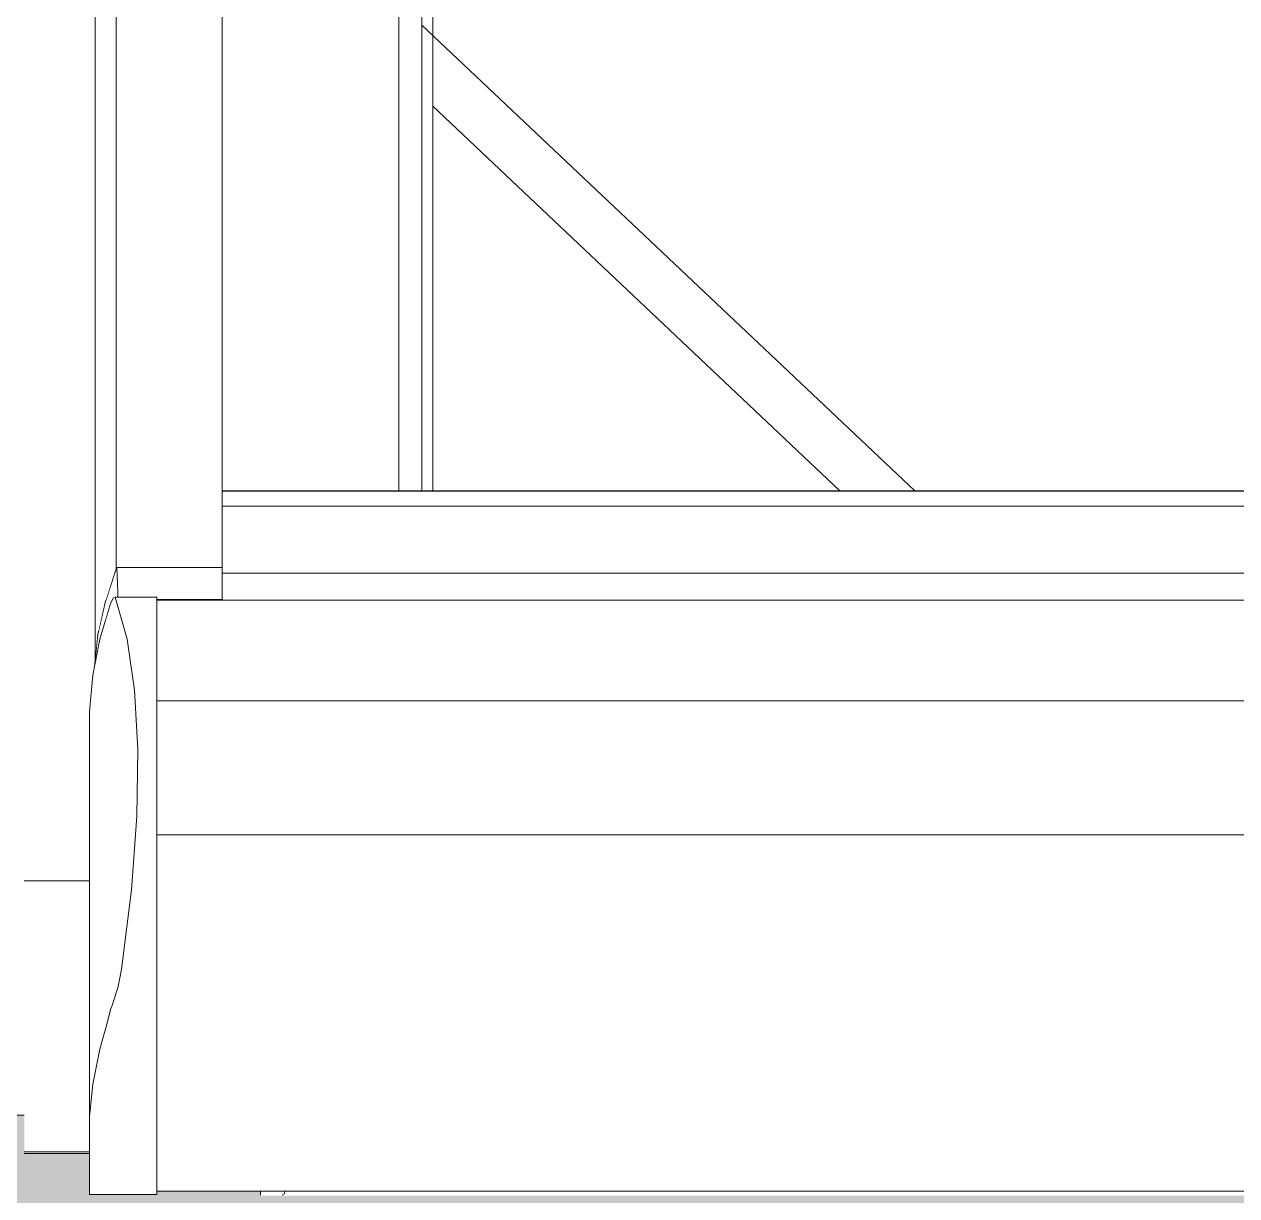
# Model space of a CAD drawing. Header units: metres. Extents: x -3 to 171, y -23 to 41.
# Drawn here: x 1.9145 to 2.3748, y -3.8293 to -3.3846 of the extents above; entities that cross this region are included whole.
import ezdxf

# ---------------------------------------------------------------- set-up
doc = ezdxf.new("R2010")
doc.units = ezdxf.units.M
doc.header["$MEASUREMENT"] = 0
doc.linetypes.add('Punkt 1_1', pattern=[0.075, 0.025, -0.05])
doc.linetypes.add('Wipeout_Contour', pattern=[1, 0, -1])
for name, color, linetype in [('6._Dach PP STG1_1_325 Dachfenster', 7, 'Continuous'), ('6._Dach PP STG1_1_330 Dachaufbau', 7, 'Continuous'), ('6._Dach PP STG1_1_950 Polierplan Bemaßung', 7, 'Continuous')]:
    doc.layers.add(name, color=color, linetype=linetype)

msp = doc.modelspace()

# ---------------------------------------------------------------- hatches: boundary and pattern name
at = {"layer": '6._Dach PP STG1_1_330 Dachaufbau', "linetype": 'Continuous', "lineweight": 0, "true_color": 0x000000}
h = msp.add_hatch(color=18, dxfattribs=at)
h.paths.add_polyline_path([(3.445, -0.4), (3.755, -0.4), (3.755, 0.07), (2.8, 0.07), (2.8, -0.77152), (1.05, -0.77152), (1.05, 0.07), (-0.00106, 0.07), (0.01606, -4.6), (6.325, -4.6), (6.325, -0.82361), (3.445, -0.82361)])
h.paths.add_polyline_path([(3.805, -2.1975), (5.505, -2.1975), (5.505, -3.79873), (3.805, -3.79873)], flags=0)
h.paths.add_polyline_path([(1.075, -3.79873), (1.075, -2.1975), (2.775, -2.1975), (2.775, -3.79873)], flags=0)

# ---------------------------------------------------------------- linework, layer by layer
at = {"layer": '6._Dach PP STG1_1_330 Dachaufbau', "color": 7, "linetype": 'Continuous', "lineweight": 18, "ltscale": 1000, "flags": 128}
msp.add_lwpolyline([(1.075, -3.79873), (2.775, -3.79873)], dxfattribs=at)
at = {"layer": '6._Dach PP STG1_1_950 Polierplan Bemaßung', "color": 3, "linetype": 'Punkt 1_1', "lineweight": 0, "ltscale": 1000}
msp.add_line((0.45161, -3.79873), (22.9775, -3.79873), dxfattribs=at)

# ---------------------------------------------------------------- next in the draw order: wipeouts: each hides what was drawn before it
at = {"color": 254, "linetype": 'Wipeout_Contour', "lineweight": 0, "ltscale": 15.797719}
msp.add_wipeout([(2.06215, -3.05656), (2.06215, -3.56164), (2.06495, -3.56164), (2.06495, -3.05769)], dxfattribs=at).dxf.layer = '6._Dach PP STG1_1_325 Dachfenster'
at = {"color": 254, "linetype": 'Wipeout_Contour', "lineweight": 0, "ltscale": 39.043825}
msp.add_wipeout([(1.91235, -3.0917), (1.91235, -3.62657), (1.91255, -3.62845), (1.91315, -3.63161), (1.91445, -3.64552), (1.91445, -3.66149), (1.91448, -3.70979), (1.92685, -3.70979), (1.92685, -3.0917)], dxfattribs=at).dxf.layer = '6._Dach PP STG1_1_325 Dachfenster'
at = {"color": 254, "linetype": 'Wipeout_Contour', "lineweight": 0, "ltscale": 16.16354}
msp.add_wipeout([(2.00555, -3.37723), (1.98965, -3.37775), (1.98965, -3.56164), (2.00555, -3.56164)], dxfattribs=at).dxf.layer = '6._Dach PP STG1_1_325 Dachfenster'
at = {"color": 254, "linetype": 'Wipeout_Contour', "lineweight": 0, "ltscale": 16.279169}
msp.add_wipeout([(2.05475, -3.56164), (2.05665, -3.56164), (2.05665, -3.37801), (2.05475, -3.37752)], dxfattribs=at).dxf.layer = '6._Dach PP STG1_1_325 Dachfenster'
at = {"color": 254, "linetype": 'Wipeout_Contour', "lineweight": 0, "ltscale": 16.264984}
msp.add_wipeout([(2.04395, -3.56164), (2.04475, -3.56164), (2.04475, -3.38395), (2.04395, -3.38423)], dxfattribs=at).dxf.layer = '6._Dach PP STG1_1_325 Dachfenster'
at = {"color": 254, "linetype": 'Wipeout_Contour', "lineweight": 0, "ltscale": 16.741691}
msp.add_wipeout([(1.96485, -3.68525), (1.95724, -3.68525), (1.95516, -3.71311), (1.96485, -3.71311)], dxfattribs=at).dxf.layer = '6._Dach PP STG1_1_325 Dachfenster'
at = {"color": 254, "linetype": 'Wipeout_Contour', "lineweight": 0, "ltscale": 17.195673}
msp.add_wipeout([(1.91449, -3.81258), (1.91449, -3.81329), (1.92685, -3.81329), (1.92685, -3.81258)], dxfattribs=at).dxf.layer = '6._Dach PP STG1_1_325 Dachfenster'
at = {"color": 254, "linetype": 'Wipeout_Contour', "lineweight": 0, "ltscale": 17.296832}
msp.add_wipeout([(1.93923, -3.82144), (1.93922, -3.82879), (1.96485, -3.82879), (1.96485, -3.82144)], dxfattribs=at).dxf.layer = '6._Dach PP STG1_1_325 Dachfenster'
at = {"color": 254, "linetype": 'Wipeout_Contour', "lineweight": 0, "ltscale": 41.915397}
msp.add_wipeout([(2.00415, -3.82929), (2.72955, -3.82929), (2.72125, -3.82907), (2.72045, -3.82858), (2.72024, -3.82759), (2.01346, -3.82759), (2.01325, -3.82858), (2.01245, -3.82907), (2.00415, -3.82907)], dxfattribs=at).dxf.layer = '6._Dach PP STG1_1_325 Dachfenster'

# ---------------------------------------------------------------- next in the draw order: linework, layer by layer
at = {"layer": '6._Dach PP STG1_1_325 Dachfenster', "color": 7, "linetype": 'Continuous', "lineweight": 13, "ltscale": 1000, "flags": 128}
msp.add_lwpolyline([(1.93922, -3.82667), (1.93922, -3.82879)], dxfattribs=at)

# ---------------------------------------------------------------- next in the draw order: wipeouts: each hides what was drawn before it
at = {"color": 254, "linetype": 'Wipeout_Contour', "lineweight": 0, "ltscale": 15.788814}
msp.add_wipeout([(2.05905, -3.05649), (2.05905, -3.56164), (2.06215, -3.56164), (2.06215, -3.05656)], dxfattribs=at).dxf.layer = '6._Dach PP STG1_1_325 Dachfenster'
at = {"color": 254, "linetype": 'Wipeout_Contour', "lineweight": 0, "ltscale": 21.975876}
msp.add_wipeout([(2.06495, -3.56164), (2.06545, -3.56164), (2.06545, -3.0818), (2.06535, -3.05967), (2.06545, -3.05854), (2.06495, -3.05769)], dxfattribs=at).dxf.layer = '6._Dach PP STG1_1_325 Dachfenster'
at = {"color": 254, "linetype": 'Wipeout_Contour', "lineweight": 0, "ltscale": 16.26328}
msp.add_wipeout([(2.04315, -3.56164), (2.04395, -3.56164), (2.04395, -3.38423), (2.04315, -3.38402)], dxfattribs=at).dxf.layer = '6._Dach PP STG1_1_325 Dachfenster'
at = {"color": 254, "linetype": 'Wipeout_Contour', "lineweight": 0, "ltscale": 21.259996}
msp.add_wipeout([(1.91448, -3.70979), (1.91449, -3.73517), (1.91449, -3.81258), (1.92685, -3.81258), (1.92685, -3.70979)], dxfattribs=at).dxf.layer = '6._Dach PP STG1_1_325 Dachfenster'
at = {"color": 254, "linetype": 'Wipeout_Contour', "lineweight": 0, "ltscale": 16.806059}
msp.add_wipeout([(1.95516, -3.71311), (1.95142, -3.74323), (1.96485, -3.74323), (1.96485, -3.71311)], dxfattribs=at).dxf.layer = '6._Dach PP STG1_1_325 Dachfenster'
at = {"color": 254, "linetype": 'Wipeout_Contour', "lineweight": 0, "ltscale": 21.726571}
msp.add_wipeout([(2.00415, -3.82907), (2.01245, -3.82907), (2.01325, -3.82858), (2.01346, -3.82759), (2.00415, -3.82759)], dxfattribs=at).dxf.layer = '6._Dach PP STG1_1_325 Dachfenster'

# ---------------------------------------------------------------- next in the draw order: wipeouts: each hides what was drawn before it
at = {"color": 254, "linetype": 'Wipeout_Contour', "lineweight": 0, "ltscale": 37.40289}
msp.add_wipeout([(1.92685, -3.0917), (1.92685, -3.70979), (1.93923, -3.70979), (1.93925, -3.66149), (1.93925, -3.64552), (1.94055, -3.63161), (1.94115, -3.62846), (1.94135, -3.62657), (1.94135, -3.0917)], dxfattribs=at).dxf.layer = '6._Dach PP STG1_1_325 Dachfenster'
at = {"color": 254, "linetype": 'Wipeout_Contour', "lineweight": 0, "ltscale": 16.280283}
msp.add_wipeout([(2.04115, -3.56164), (2.04315, -3.56164), (2.04315, -3.38402), (2.04115, -3.37886)], dxfattribs=at).dxf.layer = '6._Dach PP STG1_1_325 Dachfenster'
at = {"color": 254, "linetype": 'Wipeout_Contour', "lineweight": 0, "ltscale": 17.827832}
msp.add_wipeout([(1.96485, -3.69232), (1.96485, -3.71403), (2.76885, -3.71403), (2.76885, -3.69232)], dxfattribs=at).dxf.layer = '6._Dach PP STG1_1_325 Dachfenster'
at = {"color": 254, "linetype": 'Wipeout_Contour', "lineweight": 0, "ltscale": 17.217824}
msp.add_wipeout([(1.93922, -3.81258), (1.92685, -3.81258), (1.92685, -3.81329), (1.93922, -3.81329)], dxfattribs=at).dxf.layer = '6._Dach PP STG1_1_325 Dachfenster'

# ---------------------------------------------------------------- next in the draw order: wipeouts: each hides what was drawn before it
at = {"color": 254, "linetype": 'Wipeout_Contour', "lineweight": 0, "ltscale": 16.230082}
msp.add_wipeout([(2.02175, -3.56164), (2.03935, -3.56164), (2.03935, -3.3778), (2.02175, -3.37723)], dxfattribs=at).dxf.layer = '6._Dach PP STG1_1_325 Dachfenster'
at = {"color": 254, "linetype": 'Wipeout_Contour', "lineweight": 0, "ltscale": 16.283046}
msp.add_wipeout([(2.04475, -3.56164), (2.04605, -3.56164), (2.04605, -3.37879), (2.04475, -3.38395)], dxfattribs=at).dxf.layer = '6._Dach PP STG1_1_325 Dachfenster'
at = {"color": 254, "linetype": 'Wipeout_Contour', "lineweight": 0, "ltscale": 20.814118}
msp.add_wipeout([(1.93923, -3.70979), (1.92685, -3.70979), (1.92685, -3.81258), (1.93922, -3.81258), (1.93922, -3.73517)], dxfattribs=at).dxf.layer = '6._Dach PP STG1_1_325 Dachfenster'

# ---------------------------------------------------------------- next in the draw order: wipeouts: each hides what was drawn before it
at = {"color": 254, "linetype": 'Wipeout_Contour', "lineweight": 0, "ltscale": 16.192954}
msp.add_wipeout([(2.00555, -3.56164), (2.02175, -3.56164), (2.02175, -3.37723), (2.00555, -3.37723)], dxfattribs=at).dxf.layer = '6._Dach PP STG1_1_325 Dachfenster'
at = {"color": 254, "linetype": 'Wipeout_Contour', "lineweight": 0, "ltscale": 16.25159}
msp.add_wipeout([(2.03935, -3.56164), (2.04115, -3.56164), (2.04115, -3.37886), (2.03935, -3.3778)], dxfattribs=at).dxf.layer = '6._Dach PP STG1_1_325 Dachfenster'
at = {"color": 254, "linetype": 'Wipeout_Contour', "lineweight": 0, "ltscale": 16.265277}
msp.add_wipeout([(2.04605, -3.56164), (2.04815, -3.56164), (2.04815, -3.37752), (2.04605, -3.37879)], dxfattribs=at).dxf.layer = '6._Dach PP STG1_1_325 Dachfenster'
at = {"color": 254, "linetype": 'Wipeout_Contour', "lineweight": 0, "ltscale": 21.470145}
msp.add_wipeout([(1.93925, -3.79916), (1.9402, -3.79054), (1.94055, -3.78697), (1.94055, -3.63161), (1.93925, -3.64552)], dxfattribs=at).dxf.layer = '6._Dach PP STG1_1_325 Dachfenster'
at = {"color": 254, "linetype": 'Wipeout_Contour', "lineweight": 0, "ltscale": 17.268464}
msp.add_wipeout([(1.93924, -3.81267), (1.93923, -3.82144), (1.96485, -3.82144), (1.96485, -3.81267)], dxfattribs=at).dxf.layer = '6._Dach PP STG1_1_325 Dachfenster'

# ---------------------------------------------------------------- next in the draw order: wipeouts: each hides what was drawn before it
at = {"color": 254, "linetype": 'Wipeout_Contour', "lineweight": 0, "ltscale": 16.268297}
msp.add_wipeout([(2.04815, -3.37752), (2.04815, -3.56164), (2.05475, -3.56164), (2.05475, -3.37752)], dxfattribs=at).dxf.layer = '6._Dach PP STG1_1_325 Dachfenster'
at = {"color": 254, "linetype": 'Wipeout_Contour', "lineweight": 0, "ltscale": 17.234867}
msp.add_wipeout([(1.93925, -3.80235), (1.93924, -3.81267), (1.96485, -3.81267), (1.96485, -3.80235)], dxfattribs=at).dxf.layer = '6._Dach PP STG1_1_325 Dachfenster'
at = {"color": 254, "linetype": 'Wipeout_Contour', "lineweight": 0, "ltscale": 18.229295}
msp.add_wipeout([(1.96485, -3.82759), (2.76885, -3.82759), (2.76885, -3.82009), (1.96485, -3.82009)], dxfattribs=at).dxf.layer = '6._Dach PP STG1_1_325 Dachfenster'

# ---------------------------------------------------------------- next in the draw order: linework, layer by layer
at = {"layer": '6._Dach PP STG1_1_325 Dachfenster', "color": 7, "linetype": 'Continuous', "lineweight": 13, "ltscale": 1000, "flags": 128}
for points in [[(1.93922, -3.81258), (1.92685, -3.81258), (1.91449, -3.81258)], [(1.93922, -3.81329), (1.92685, -3.81329), (1.91449, -3.81329)], [(1.93922, -3.82879), (1.96485, -3.82879)], [(1.96485, -3.82759), (2.76885, -3.82759)], [(2.00415, -3.82759), (2.00415, -3.82907)], [(2.01245, -3.82907), (2.01325, -3.82858)], [(2.01325, -3.82858), (2.01346, -3.82759)]]:
    msp.add_lwpolyline(points, dxfattribs=at)

# ---------------------------------------------------------------- next in the draw order: wipeouts: each hides what was drawn before it
at = {"color": 254, "linetype": 'Wipeout_Contour', "lineweight": 0, "ltscale": 15.784548}
msp.add_wipeout([(2.05665, -3.05731), (2.05665, -3.56164), (2.05905, -3.56164), (2.05905, -3.05649)], dxfattribs=at).dxf.layer = '6._Dach PP STG1_1_325 Dachfenster'
at = {"color": 254, "linetype": 'Wipeout_Contour', "lineweight": 0, "ltscale": 21.884976}
msp.add_wipeout([(1.93925, -3.79916), (1.93925, -3.80235), (1.96485, -3.80235), (1.96485, -3.79054), (1.9402, -3.79054)], dxfattribs=at).dxf.layer = '6._Dach PP STG1_1_325 Dachfenster'
at = {"color": 254, "linetype": 'Wipeout_Contour', "lineweight": 0, "ltscale": 18.202259}
msp.add_wipeout([(1.96485, -3.82009), (2.76885, -3.82009), (2.76885, -3.8114), (1.96485, -3.8114)], dxfattribs=at).dxf.layer = '6._Dach PP STG1_1_325 Dachfenster'

# ---------------------------------------------------------------- next in the draw order: wipeouts: each hides what was drawn before it
at = {"color": 254, "linetype": 'Wipeout_Contour', "lineweight": 0, "ltscale": 21.791587}
msp.add_wipeout([(1.94055, -3.78697), (1.9402, -3.79054), (1.96485, -3.79054), (1.96485, -3.77738), (1.94247, -3.77738)], dxfattribs=at).dxf.layer = '6._Dach PP STG1_1_325 Dachfenster'
at = {"color": 254, "linetype": 'Wipeout_Contour', "lineweight": 0, "ltscale": 18.170656}
msp.add_wipeout([(1.96485, -3.80114), (1.96485, -3.8114), (2.76885, -3.8114), (2.76885, -3.80114)], dxfattribs=at).dxf.layer = '6._Dach PP STG1_1_325 Dachfenster'

# ---------------------------------------------------------------- next in the draw order: wipeouts: each hides what was drawn before it
at = {"color": 254, "linetype": 'Wipeout_Contour', "lineweight": 0, "ltscale": 21.689044}
msp.add_wipeout([(1.94315, -3.77361), (1.94247, -3.77738), (1.96485, -3.77738), (1.96485, -3.76324), (1.94614, -3.76324)], dxfattribs=at).dxf.layer = '6._Dach PP STG1_1_325 Dachfenster'
at = {"color": 254, "linetype": 'Wipeout_Contour', "lineweight": 0, "ltscale": 18.133981}
msp.add_wipeout([(2.76885, -3.78941), (1.96485, -3.78941), (1.96485, -3.80114), (2.76885, -3.80114)], dxfattribs=at).dxf.layer = '6._Dach PP STG1_1_325 Dachfenster'

# ---------------------------------------------------------------- next in the draw order: wipeouts: each hides what was drawn before it
at = {"color": 254, "linetype": 'Wipeout_Contour', "lineweight": 0, "ltscale": 21.400537}
msp.add_wipeout([(1.94055, -3.63161), (1.94055, -3.78697), (1.94247, -3.77738), (1.94315, -3.77361), (1.94315, -3.61796)], dxfattribs=at).dxf.layer = '6._Dach PP STG1_1_325 Dachfenster'

# ---------------------------------------------------------------- next in the draw order: linework, layer by layer
at = {"layer": '6._Dach PP STG1_1_325 Dachfenster', "color": 7, "linetype": 'Continuous', "lineweight": 13, "ltscale": 1000, "flags": 128}
for points in [[(1.93925, -3.64685), (1.93925, -3.66149)], [(1.93922, -3.73517), (1.93925, -3.66149)], [(1.91448, -3.70979), (1.92685, -3.70979), (1.93923, -3.70979)], [(1.93922, -3.73517), (1.93922, -3.82667)]]:
    msp.add_lwpolyline(points, dxfattribs=at)

# ---------------------------------------------------------------- next in the draw order: wipeouts: each hides what was drawn before it
at = {"color": 254, "linetype": 'Wipeout_Contour', "lineweight": 0, "ltscale": 21.335433}
msp.add_wipeout([(1.94725, -3.60447), (1.94315, -3.61796), (1.94315, -3.77361), (1.94614, -3.76324), (1.94725, -3.75858)], dxfattribs=at).dxf.layer = '6._Dach PP STG1_1_325 Dachfenster'

# ---------------------------------------------------------------- next in the draw order: wipeouts: each hides what was drawn before it
at = {"color": 254, "linetype": 'Wipeout_Contour', "lineweight": 0, "ltscale": 16.412278}
msp.add_wipeout([(1.949, -3.60202), (1.9535, -3.618), (1.96485, -3.618), (1.96485, -3.60202)], dxfattribs=at).dxf.layer = '6._Dach PP STG1_1_325 Dachfenster'
at = {"color": 254, "linetype": 'Wipeout_Contour', "lineweight": 0, "ltscale": 16.871572}
msp.add_wipeout([(1.94115, -3.62846), (1.94245, -3.62164), (1.94245, -3.6162), (1.94115, -3.62845)], dxfattribs=at).dxf.layer = '6._Dach PP STG1_1_325 Dachfenster'

# ---------------------------------------------------------------- next in the draw order: wipeouts: each hides what was drawn before it
at = {"color": 254, "linetype": 'Wipeout_Contour', "lineweight": 0, "ltscale": 50.367524}
msp.add_wipeout([(1.94725, -3.75858), (1.94802, -3.75667), (1.9501, -3.74981), (1.95142, -3.74323), (1.95516, -3.71311), (1.95724, -3.68525), (1.95767, -3.65986), (1.95639, -3.63738), (1.9535, -3.618), (1.949, -3.60202), (1.94836, -3.6023), (1.94725, -3.60447)], dxfattribs=at).dxf.layer = '6._Dach PP STG1_1_325 Dachfenster'
at = {"color": 254, "linetype": 'Wipeout_Contour', "lineweight": 0, "ltscale": 11.777108}
msp.add_wipeout([(1.98965, -3.60294), (1.96485, -3.60294), (1.98965, -3.60322)], dxfattribs=at).dxf.layer = '6._Dach PP STG1_1_325 Dachfenster'

# ---------------------------------------------------------------- next in the draw order: wipeouts: each hides what was drawn before it
at = {"color": 254, "linetype": 'Wipeout_Contour', "lineweight": 0, "ltscale": 21.030943}
msp.add_wipeout([(1.94245, -3.6162), (1.94245, -3.62164), (1.94315, -3.61796), (1.94515, -3.61138), (1.94515, -3.60403)], dxfattribs=at).dxf.layer = '6._Dach PP STG1_1_325 Dachfenster'
at = {"color": 254, "linetype": 'Wipeout_Contour', "lineweight": 0, "ltscale": 16.491652}
msp.add_wipeout([(1.9535, -3.618), (1.95639, -3.63738), (1.96485, -3.63738), (1.96485, -3.618)], dxfattribs=at).dxf.layer = '6._Dach PP STG1_1_325 Dachfenster'
at = {"color": 254, "linetype": 'Wipeout_Contour', "lineweight": 0, "ltscale": 21.291182}
msp.add_wipeout([(1.94725, -3.75858), (1.94614, -3.76324), (1.96485, -3.76324), (1.96485, -3.75667), (1.94802, -3.75667)], dxfattribs=at).dxf.layer = '6._Dach PP STG1_1_325 Dachfenster'

# ---------------------------------------------------------------- next in the draw order: wipeouts: each hides what was drawn before it
at = {"color": 254, "linetype": 'Wipeout_Contour', "lineweight": 0, "ltscale": 20.039729}
msp.add_wipeout([(1.94135, -3.05626), (1.94135, -3.62657), (1.94245, -3.6162), (1.94265, -3.6153), (1.94265, -3.04401)], dxfattribs=at).dxf.layer = '6._Dach PP STG1_1_325 Dachfenster'
at = {"color": 254, "linetype": 'Wipeout_Contour', "lineweight": 0, "ltscale": 24.7645}
msp.add_wipeout([(1.94515, -3.61138), (1.94725, -3.60447), (1.94836, -3.6023), (1.949, -3.60202), (1.94915, -3.59208), (1.94515, -3.60403)], dxfattribs=at).dxf.layer = '6._Dach PP STG1_1_325 Dachfenster'
at = {"color": 254, "linetype": 'Wipeout_Contour', "lineweight": 0, "ltscale": 16.617054}
msp.add_wipeout([(1.95767, -3.65986), (1.96485, -3.65986), (1.96485, -3.63738), (1.95639, -3.63738)], dxfattribs=at).dxf.layer = '6._Dach PP STG1_1_325 Dachfenster'
at = {"color": 254, "linetype": 'Wipeout_Contour', "lineweight": 0, "ltscale": 16.977935}
msp.add_wipeout([(1.9501, -3.74981), (1.94802, -3.75667), (1.96485, -3.75667), (1.96485, -3.74981)], dxfattribs=at).dxf.layer = '6._Dach PP STG1_1_325 Dachfenster'
at = {"color": 254, "linetype": 'Wipeout_Contour', "lineweight": 0, "ltscale": 18.047792}
msp.add_wipeout([(1.96485, -3.76239), (1.96485, -3.77647), (2.76885, -3.77647), (2.76885, -3.76239)], dxfattribs=at).dxf.layer = '6._Dach PP STG1_1_325 Dachfenster'

# ---------------------------------------------------------------- next in the draw order: wipeouts: each hides what was drawn before it
at = {"color": 254, "linetype": 'Wipeout_Contour', "lineweight": 0, "ltscale": 19.962381}
msp.add_wipeout([(1.94265, -3.04401), (1.94265, -3.6153), (1.94515, -3.60403), (1.94535, -3.60344), (1.94535, -3.03184)], dxfattribs=at).dxf.layer = '6._Dach PP STG1_1_325 Dachfenster'
at = {"color": 254, "linetype": 'Wipeout_Contour', "lineweight": 0, "ltscale": 20.945827}
msp.add_wipeout([(1.94915, -3.60202), (1.95005, -3.60202), (1.95005, -3.59999), (1.94969, -3.59082), (1.94915, -3.59208)], dxfattribs=at).dxf.layer = '6._Dach PP STG1_1_325 Dachfenster'
at = {"color": 254, "linetype": 'Wipeout_Contour', "lineweight": 0, "ltscale": 16.742678}
msp.add_wipeout([(1.96485, -3.65986), (1.95767, -3.65986), (1.95724, -3.68525), (1.96485, -3.68525)], dxfattribs=at).dxf.layer = '6._Dach PP STG1_1_325 Dachfenster'
at = {"color": 254, "linetype": 'Wipeout_Contour', "lineweight": 0, "ltscale": 16.975716}
msp.add_wipeout([(1.95142, -3.74323), (1.9501, -3.74981), (1.96485, -3.74981), (1.96485, -3.74323)], dxfattribs=at).dxf.layer = '6._Dach PP STG1_1_325 Dachfenster'
at = {"color": 254, "linetype": 'Wipeout_Contour', "lineweight": 0, "ltscale": 18.013365}
msp.add_wipeout([(2.76885, -3.75631), (1.96485, -3.75631), (1.96485, -3.76239), (2.76885, -3.76239)], dxfattribs=at).dxf.layer = '6._Dach PP STG1_1_325 Dachfenster'
at = {"color": 254, "linetype": 'Wipeout_Contour', "lineweight": 0, "ltscale": 18.092818}
msp.add_wipeout([(1.96485, -3.77647), (1.96485, -3.78941), (2.76885, -3.78941), (2.76885, -3.77647)], dxfattribs=at).dxf.layer = '6._Dach PP STG1_1_325 Dachfenster'

# ---------------------------------------------------------------- next in the draw order: linework, layer by layer
at = {"layer": '6._Dach PP STG1_1_325 Dachfenster', "color": 7, "linetype": 'Continuous', "lineweight": 13, "ltscale": 1000, "flags": 128}
msp.add_lwpolyline([(1.94135, -3.05626), (1.94135, -3.62657)], dxfattribs=at)

# ---------------------------------------------------------------- next in the draw order: wipeouts: each hides what was drawn before it
at = {"color": 254, "linetype": 'Wipeout_Contour', "lineweight": 0, "ltscale": 16.520515}
msp.add_wipeout([(1.94969, -3.59082), (1.95005, -3.59999), (1.98965, -3.59999), (1.98965, -3.59082)], dxfattribs=at).dxf.layer = '6._Dach PP STG1_1_325 Dachfenster'
at = {"color": 254, "linetype": 'Wipeout_Contour', "lineweight": 0, "ltscale": 17.744995}
msp.add_wipeout([(1.96485, -3.69126), (2.76885, -3.69126), (2.76885, -3.66488), (1.96485, -3.66488)], dxfattribs=at).dxf.layer = '6._Dach PP STG1_1_325 Dachfenster'
at = {"color": 254, "linetype": 'Wipeout_Contour', "lineweight": 0, "ltscale": 17.914237}
msp.add_wipeout([(1.96485, -3.71403), (1.96485, -3.7438), (2.76885, -3.7438), (2.76885, -3.71403)], dxfattribs=at).dxf.layer = '6._Dach PP STG1_1_325 Dachfenster'
at = {"color": 254, "linetype": 'Wipeout_Contour', "lineweight": 0, "ltscale": 17.992517}
msp.add_wipeout([(1.96485, -3.75631), (2.76885, -3.75631), (2.76885, -3.74988), (1.96485, -3.74988)], dxfattribs=at).dxf.layer = '6._Dach PP STG1_1_325 Dachfenster'

# ---------------------------------------------------------------- next in the draw order: wipeouts: each hides what was drawn before it
at = {"color": 254, "linetype": 'Wipeout_Contour', "lineweight": 0, "ltscale": 25.213788}
msp.add_wipeout([(1.95005, -3.59999), (1.95005, -3.60202), (1.96485, -3.60202), (1.96485, -3.60294), (1.98965, -3.60294), (1.98965, -3.59999)], dxfattribs=at).dxf.layer = '6._Dach PP STG1_1_325 Dachfenster'
at = {"color": 254, "linetype": 'Wipeout_Contour', "lineweight": 0, "ltscale": 12.926035}
msp.add_wipeout([(2.76885, -3.69211), (1.96485, -3.69211), (2.76885, -3.69232)], dxfattribs=at).dxf.layer = '6._Dach PP STG1_1_325 Dachfenster'
at = {"color": 254, "linetype": 'Wipeout_Contour', "lineweight": 0, "ltscale": 17.97161}
msp.add_wipeout([(1.96485, -3.7438), (1.96485, -3.74988), (2.76885, -3.74988), (2.76885, -3.7438)], dxfattribs=at).dxf.layer = '6._Dach PP STG1_1_325 Dachfenster'

# ---------------------------------------------------------------- next in the draw order: wipeouts: each hides what was drawn before it
at = {"color": 254, "linetype": 'Wipeout_Contour', "lineweight": 0, "ltscale": 19.910128}
msp.add_wipeout([(1.94935, -3.01989), (1.94535, -3.03184), (1.94535, -3.60344), (1.94915, -3.59208), (1.94935, -3.59156)], dxfattribs=at).dxf.layer = '6._Dach PP STG1_1_325 Dachfenster'
at = {"color": 254, "linetype": 'Wipeout_Contour', "lineweight": 0, "ltscale": 17.465297}
msp.add_wipeout([(1.98965, -3.59875), (2.74405, -3.59875), (2.74405, -3.59644), (1.98965, -3.59644)], dxfattribs=at).dxf.layer = '6._Dach PP STG1_1_325 Dachfenster'
at = {"color": 254, "linetype": 'Wipeout_Contour', "lineweight": 0, "ltscale": 17.523156}
msp.add_wipeout([(2.76885, -3.60322), (1.96485, -3.60322), (1.96485, -3.61935), (2.76885, -3.61935)], dxfattribs=at).dxf.layer = '6._Dach PP STG1_1_325 Dachfenster'
at = {"color": 254, "linetype": 'Wipeout_Contour', "lineweight": 0, "ltscale": 17.788031}
msp.add_wipeout([(1.96485, -3.69154), (1.96485, -3.69211), (2.76885, -3.69211), (2.76885, -3.69154)], dxfattribs=at).dxf.layer = '6._Dach PP STG1_1_325 Dachfenster'

# ---------------------------------------------------------------- next in the draw order: linework, layer by layer
at = {"layer": '6._Dach PP STG1_1_325 Dachfenster', "color": 7, "linetype": 'Continuous', "lineweight": 13, "ltscale": 1000, "flags": 128}
for points in [[(1.949, -3.60202), (1.9535, -3.618), (1.95639, -3.63738), (1.95767, -3.65986), (1.95724, -3.68525), (1.95516, -3.71311), (1.95142, -3.74323), (1.9501, -3.74981), (1.94802, -3.75667), (1.94725, -3.75858), (1.94614, -3.76324), (1.94315, -3.77361), (1.94247, -3.77738), (1.94055, -3.78697), (1.9402, -3.79054), (1.93925, -3.79916), (1.93925, -3.80235), (1.93924, -3.81267), (1.93923, -3.82144), (1.93922, -3.82879)], [(1.94836, -3.6023), (1.94725, -3.60447), (1.94315, -3.61796), (1.94055, -3.63161), (1.93925, -3.64552), (1.93925, -3.64685)], [(1.94836, -3.6023), (1.949, -3.60202)], [(1.949, -3.60202), (1.96485, -3.60202)], [(1.96485, -3.69232), (2.76885, -3.69232)]]:
    msp.add_lwpolyline(points, dxfattribs=at)

# ---------------------------------------------------------------- next in the draw order: wipeouts: each hides what was drawn before it
at = {"color": 254, "linetype": 'Wipeout_Contour', "lineweight": 0, "ltscale": 15.599862}
msp.add_wipeout([(1.95115, -3.01893), (1.95115, -3.59082), (1.98795, -3.59082), (1.98795, -3.01893)], dxfattribs=at).dxf.layer = '6._Dach PP STG1_1_325 Dachfenster'
at = {"color": 254, "linetype": 'Wipeout_Contour', "lineweight": 0, "ltscale": 17.458236}
msp.add_wipeout([(1.98965, -3.59644), (2.74405, -3.59644), (2.74405, -3.59448), (1.98965, -3.59448)], dxfattribs=at).dxf.layer = '6._Dach PP STG1_1_325 Dachfenster'
at = {"color": 254, "linetype": 'Wipeout_Contour', "lineweight": 0, "ltscale": 17.480964}
msp.add_wipeout([(1.98965, -3.6015), (1.98965, -3.60322), (2.74405, -3.60322), (2.74405, -3.6015)], dxfattribs=at).dxf.layer = '6._Dach PP STG1_1_325 Dachfenster'
at = {"color": 254, "linetype": 'Wipeout_Contour', "lineweight": 0, "ltscale": 17.585267}
msp.add_wipeout([(1.96485, -3.61935), (1.96485, -3.64056), (2.76885, -3.64056), (2.76885, -3.61935)], dxfattribs=at).dxf.layer = '6._Dach PP STG1_1_325 Dachfenster'

# ---------------------------------------------------------------- next in the draw order: wipeouts: each hides what was drawn before it
at = {"color": 254, "linetype": 'Wipeout_Contour', "lineweight": 0, "ltscale": 20.255405}
msp.add_wipeout([(1.95115, -3.01893), (1.94935, -3.01989), (1.94935, -3.59156), (1.9496, -3.5909), (1.95115, -3.59082)], dxfattribs=at).dxf.layer = '6._Dach PP STG1_1_325 Dachfenster'
at = {"color": 254, "linetype": 'Wipeout_Contour', "lineweight": 0, "ltscale": 15.638245}
msp.add_wipeout([(1.98795, -3.59082), (1.98965, -3.59082), (1.98965, -3.02019), (1.98795, -3.01893)], dxfattribs=at).dxf.layer = '6._Dach PP STG1_1_325 Dachfenster'
at = {"color": 254, "linetype": 'Wipeout_Contour', "lineweight": 0, "ltscale": 17.473694}
msp.add_wipeout([(2.74405, -3.59875), (1.98965, -3.59875), (1.98965, -3.6015), (2.74405, -3.6015)], dxfattribs=at).dxf.layer = '6._Dach PP STG1_1_325 Dachfenster'
at = {"color": 254, "linetype": 'Wipeout_Contour', "lineweight": 0, "ltscale": 17.619641}
msp.add_wipeout([(1.96485, -3.64056), (1.96485, -3.64141), (2.76885, -3.64141), (2.76885, -3.64056)], dxfattribs=at).dxf.layer = '6._Dach PP STG1_1_325 Dachfenster'

# ---------------------------------------------------------------- next in the draw order: linework, layer by layer
at = {"layer": '6._Dach PP STG1_1_325 Dachfenster', "color": 7, "linetype": 'Continuous', "lineweight": 13, "ltscale": 1000, "flags": 128}
for points in [[(1.94935, -3.01989), (1.94935, -3.59156)], [(1.94115, -3.62845), (1.94245, -3.6162), (1.94515, -3.60403), (1.94915, -3.59208), (1.9496, -3.5909)], [(1.94969, -3.59082), (1.95005, -3.59999), (1.95005, -3.60202)], [(1.96485, -3.60294), (1.98965, -3.60294)], [(1.96485, -3.60322), (2.76885, -3.60322)]]:
    msp.add_lwpolyline(points, dxfattribs=at)

# ---------------------------------------------------------------- next in the draw order: wipeouts: each hides what was drawn before it
at = {"color": 254, "linetype": 'Wipeout_Contour', "lineweight": 0, "ltscale": 17.357238}
msp.add_wipeout([(1.98965, -3.56177), (1.98965, -3.56751), (2.74405, -3.56751), (2.74405, -3.56177)], dxfattribs=at).dxf.layer = '6._Dach PP STG1_1_325 Dachfenster'
at = {"color": 254, "linetype": 'Wipeout_Contour', "lineweight": 0, "ltscale": 17.434708}
msp.add_wipeout([(1.98965, -3.5902), (2.74405, -3.5902), (2.74405, -3.58631), (1.98965, -3.58631)], dxfattribs=at).dxf.layer = '6._Dach PP STG1_1_325 Dachfenster'
at = {"color": 254, "linetype": 'Wipeout_Contour', "lineweight": 0, "ltscale": 17.662153}
msp.add_wipeout([(1.96485, -3.64141), (1.96485, -3.66488), (2.76885, -3.66488), (2.76885, -3.64141)], dxfattribs=at).dxf.layer = '6._Dach PP STG1_1_325 Dachfenster'

# ---------------------------------------------------------------- next in the draw order: linework, layer by layer
at = {"layer": '6._Dach PP STG1_1_325 Dachfenster', "color": 7, "linetype": 'Continuous', "lineweight": 13, "ltscale": 1000, "flags": 128}
for points in [[(1.96485, -3.82879), (1.96485, -3.82144), (1.96485, -3.81267), (1.96485, -3.80235), (1.96485, -3.79054), (1.96485, -3.77738), (1.96485, -3.76324), (1.96485, -3.75667), (1.96485, -3.74981), (1.96485, -3.74323), (1.96485, -3.71311), (1.96485, -3.68525), (1.96485, -3.65986), (1.96485, -3.63738), (1.96485, -3.618), (1.96485, -3.60202)], [(1.96485, -3.64141), (2.76885, -3.64141)]]:
    msp.add_lwpolyline(points, dxfattribs=at)

# ---------------------------------------------------------------- next in the draw order: wipeouts: each hides what was drawn before it
at = {"color": 254, "linetype": 'Wipeout_Contour', "lineweight": 0, "ltscale": 12.582942}
msp.add_wipeout([(2.74405, -3.56164), (1.98965, -3.56164), (2.74405, -3.56177)], dxfattribs=at).dxf.layer = '6._Dach PP STG1_1_325 Dachfenster'
at = {"color": 254, "linetype": 'Wipeout_Contour', "lineweight": 0, "ltscale": 17.368727}
msp.add_wipeout([(1.98965, -3.56751), (1.98965, -3.56903), (2.74405, -3.56903), (2.74405, -3.56751)], dxfattribs=at).dxf.layer = '6._Dach PP STG1_1_325 Dachfenster'
at = {"color": 254, "linetype": 'Wipeout_Contour', "lineweight": 0, "ltscale": 17.42218}
msp.add_wipeout([(1.98965, -3.58259), (1.98965, -3.58631), (2.74405, -3.58631), (2.74405, -3.58259)], dxfattribs=at).dxf.layer = '6._Dach PP STG1_1_325 Dachfenster'
at = {"color": 254, "linetype": 'Wipeout_Contour', "lineweight": 0, "ltscale": 17.448365}
msp.add_wipeout([(1.98965, -3.59202), (1.98965, -3.59296), (2.74405, -3.59296), (2.74405, -3.59202)], dxfattribs=at).dxf.layer = '6._Dach PP STG1_1_325 Dachfenster'

# ---------------------------------------------------------------- next in the draw order: linework, layer by layer
at = {"layer": '6._Dach PP STG1_1_325 Dachfenster', "color": 7, "linetype": 'Continuous', "lineweight": 13, "ltscale": 1000, "flags": 128}
msp.add_lwpolyline([(2.05665, -3.04433), (2.05665, -3.37801), (2.05665, -3.56164)], dxfattribs=at)

# ---------------------------------------------------------------- next in the draw order: wipeouts: each hides what was drawn before it
at = {"color": 254, "linetype": 'Wipeout_Contour', "lineweight": 0, "ltscale": 13.125506}
msp.add_wipeout([(2.06545, -3.56164), (2.25259, -3.56164), (2.06545, -3.3849)], dxfattribs=at).dxf.layer = '6._Dach PP STG1_1_325 Dachfenster'
at = {"color": 254, "linetype": 'Wipeout_Contour', "lineweight": 0, "ltscale": 17.381521}
msp.add_wipeout([(1.98965, -3.57098), (1.98965, -3.57329), (2.74405, -3.57329), (2.74405, -3.57098)], dxfattribs=at).dxf.layer = '6._Dach PP STG1_1_325 Dachfenster'
at = {"color": 254, "linetype": 'Wipeout_Contour', "lineweight": 0, "ltscale": 17.410287}
msp.add_wipeout([(2.74405, -3.5791), (1.98965, -3.5791), (1.98965, -3.58259), (2.74405, -3.58259)], dxfattribs=at).dxf.layer = '6._Dach PP STG1_1_325 Dachfenster'
at = {"color": 254, "linetype": 'Wipeout_Contour', "lineweight": 0, "ltscale": 17.4435}
msp.add_wipeout([(1.98965, -3.59078), (1.98965, -3.59128), (2.74405, -3.59128), (2.74405, -3.59078)], dxfattribs=at).dxf.layer = '6._Dach PP STG1_1_325 Dachfenster'

# ---------------------------------------------------------------- next in the draw order: wipeouts: each hides what was drawn before it
at = {"color": 254, "linetype": 'Wipeout_Contour', "lineweight": 0, "ltscale": 33.3303}
msp.add_wipeout([(2.06545, -3.3849), (2.25259, -3.56164), (2.48111, -3.56164), (2.66825, -3.3849), (2.66825, -3.36016), (2.38273, -3.0905), (2.35098, -3.0905), (2.06545, -3.36016)], dxfattribs=at).dxf.layer = '6._Dach PP STG1_1_325 Dachfenster'
at = {"color": 254, "linetype": 'Wipeout_Contour', "lineweight": 0, "ltscale": 17.374476}
msp.add_wipeout([(1.98965, -3.57098), (2.74405, -3.57098), (2.74405, -3.56903), (1.98965, -3.56903)], dxfattribs=at).dxf.layer = '6._Dach PP STG1_1_325 Dachfenster'
at = {"color": 254, "linetype": 'Wipeout_Contour', "lineweight": 0, "ltscale": 17.3899}
msp.add_wipeout([(1.98965, -3.57329), (1.98965, -3.57605), (2.74405, -3.57605), (2.74405, -3.57329)], dxfattribs=at).dxf.layer = '6._Dach PP STG1_1_325 Dachfenster'
at = {"color": 254, "linetype": 'Wipeout_Contour', "lineweight": 0, "ltscale": 17.452475}
msp.add_wipeout([(1.98965, -3.59448), (2.74405, -3.59448), (2.74405, -3.59296), (1.98965, -3.59296)], dxfattribs=at).dxf.layer = '6._Dach PP STG1_1_325 Dachfenster'

# ---------------------------------------------------------------- next in the draw order: linework, layer by layer
at = {"layer": '6._Dach PP STG1_1_325 Dachfenster', "color": 7, "linetype": 'Continuous', "lineweight": 13, "ltscale": 1000, "flags": 128}
for points in [[(2.06545, -3.0818), (2.06545, -3.56164)], [(2.06955, -3.12267), (2.06955, -3.56164)], [(2.25259, -3.56164), (2.06545, -3.3849)], [(2.22414, -3.56164), (2.06942, -3.41552)], [(2.74405, -3.56164), (1.98965, -3.56164)], [(2.74405, -3.56751), (1.98965, -3.56751)]]:
    msp.add_lwpolyline(points, dxfattribs=at)

# ---------------------------------------------------------------- next in the draw order: wipeouts: each hides what was drawn before it
at = {"color": 254, "linetype": 'Wipeout_Contour', "lineweight": 0, "ltscale": 17.399478}
msp.add_wipeout([(1.98965, -3.5791), (2.74405, -3.5791), (2.74405, -3.57605), (1.98965, -3.57605)], dxfattribs=at).dxf.layer = '6._Dach PP STG1_1_325 Dachfenster'
at = {"color": 254, "linetype": 'Wipeout_Contour', "lineweight": 0, "ltscale": 13.622802}
msp.add_wipeout([(1.98965, -3.59071), (2.74405, -3.59071), (1.98965, -3.59055)], dxfattribs=at).dxf.layer = '6._Dach PP STG1_1_325 Dachfenster'

# ---------------------------------------------------------------- next in the draw order: wipeouts: each hides what was drawn before it
at = {"color": 254, "linetype": 'Wipeout_Contour', "lineweight": 0, "ltscale": 12.653685}
msp.add_wipeout([(2.74405, -3.59071), (1.98965, -3.59071), (2.74405, -3.59078)], dxfattribs=at).dxf.layer = '6._Dach PP STG1_1_325 Dachfenster'

# ---------------------------------------------------------------- next in the draw order: wipeouts: each hides what was drawn before it
at = {"color": 254, "linetype": 'Wipeout_Contour', "lineweight": 0, "ltscale": 13.625015}
msp.add_wipeout([(1.98965, -3.59169), (2.74405, -3.59169), (1.98965, -3.59128)], dxfattribs=at).dxf.layer = '6._Dach PP STG1_1_325 Dachfenster'

# ---------------------------------------------------------------- next in the draw order: linework, layer by layer
at = {"layer": '6._Dach PP STG1_1_325 Dachfenster', "color": 7, "linetype": 'Continuous', "lineweight": 13, "ltscale": 1000, "flags": 128}
msp.add_lwpolyline([(2.74405, -3.59296), (1.98965, -3.59296)], dxfattribs=at)

# ---------------------------------------------------------------- next in the draw order: wipeouts: each hides what was drawn before it
at = {"color": 254, "linetype": 'Wipeout_Contour', "lineweight": 0, "ltscale": 13.622237}
msp.add_wipeout([(1.98965, -3.59055), (2.74405, -3.59055), (1.98965, -3.5902)], dxfattribs=at).dxf.layer = '6._Dach PP STG1_1_325 Dachfenster'

# ---------------------------------------------------------------- next in the draw order: linework, layer by layer
at = {"layer": '6._Dach PP STG1_1_325 Dachfenster', "color": 7, "linetype": 'Continuous', "lineweight": 13, "ltscale": 1000, "flags": 128}
for points in [[(1.98965, -3.02019), (1.98965, -3.59082)], [(1.94969, -3.59082), (1.98965, -3.59082)], [(1.98965, -3.60294), (1.98965, -3.59999), (1.98965, -3.59082)]]:
    msp.add_lwpolyline(points, dxfattribs=at)

doc.saveas('drawing.dxf')
